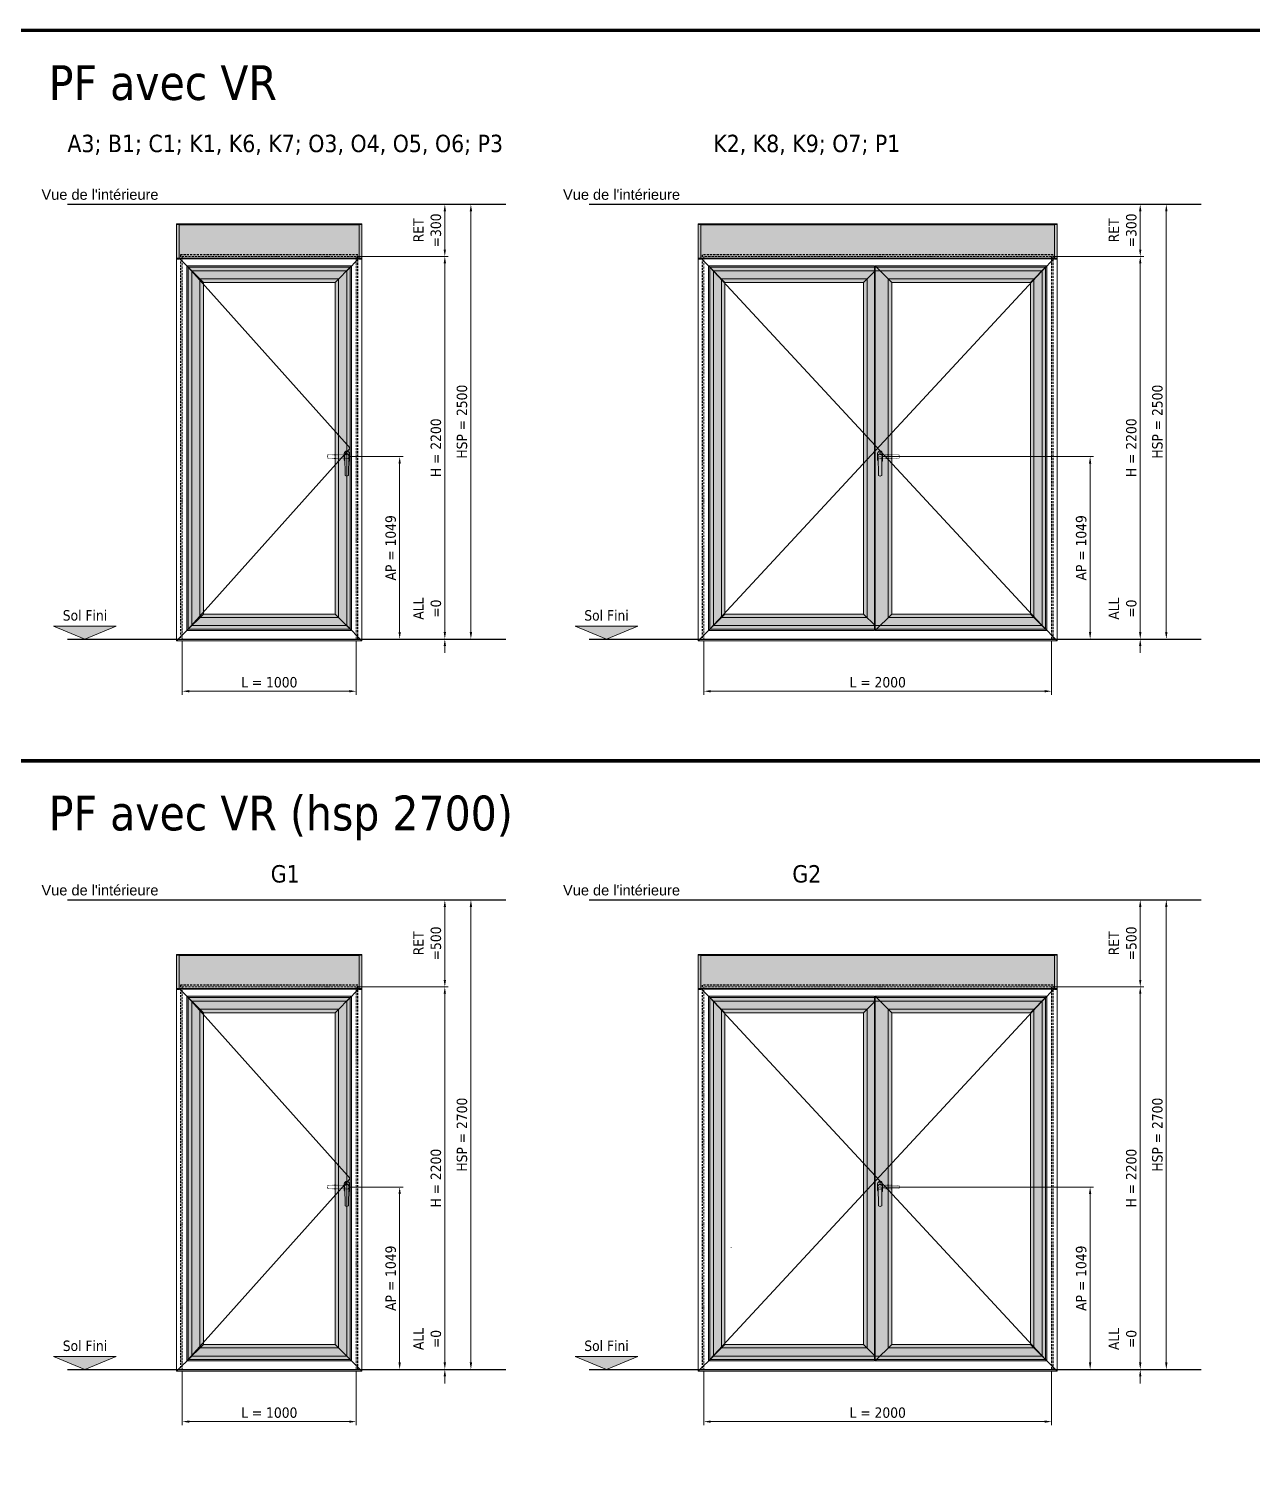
# Model space of a CAD drawing. Header units: millimetres. Extents: x -20000 to 230000, y -17405 to 25402.
# Drawn here: x 6584 to 13623, y 16272 to 24510 of the extents above; entities that cross this region are included whole.
import ezdxf
from ezdxf.enums import TextEntityAlignment as Align

# ---------------------------------------------------------------- set-up
doc = ezdxf.new("R2010")
doc.units = ezdxf.units.MM
doc.header["$PDMODE"] = 35
doc.header["$PDSIZE"] = 0.5
for name, pattern in [('ACAD_ISO07W100', [3, 0, -3]), ('AXES', [50.8, 31.75, -6.35, 6.35, -6.35]), ('CACHE', [9.525, 6.35, -3.175]), ('POINTILLE', [6.35, 0, -6.35])]:
    doc.linetypes.add(name, pattern=pattern)
doc.layers.get('0').update_dxf_attribs({"lineweight": 13})
doc.layers.get('Defpoints').update_dxf_attribs({"true_color": 0xc2a584})
for name, color, linetype, lineweight, plot in [('0 - Invisible', 43, 'Continuous', 0, False), ('Intouchable', 252, 'Continuous', 13, False), ('Non visible', 163, 'Continuous', 25, False)]:
    doc.layers.add(name, color=color, linetype=linetype, lineweight=lineweight, plot=plot)
for name, color, linetype, lineweight in [('1 - Axe', 1, 'AXES', 0), ('1 - BETON', 251, 'Continuous', 25), ('1 - Cotation', 32, 'Continuous', 13), ('1 - Isolant', 132, 'Continuous', 13), ('1 - PVC', 7, 'Continuous', 13), ('1 - Texte', 7, 'Continuous', 13), ('Repère coupe et élévation', 145, 'Continuous', 13), ('Texte', 7, 'Continuous', 13)]:
    doc.layers.add(name, color=color, linetype=linetype, lineweight=lineweight)
doc.layers.add('1 - Cache', color=7, linetype='Continuous', lineweight=0, true_color=0xffffff)
doc.styles.get("Standard").update_dxf_attribs({"font": 'ARIALUNI.TTF'})
doc.styles.add('Texte Poralu', font='tahomabd.ttf')
doc.dimstyles.new('100 - 5000', dxfattribs={"dimtxt": 60, "dimasz": 40, "dimexe": 20, "dimexo": 10, "dimgap": 20, "dimtad": 1, "dimdec": 1, "dimtxsty": 'Texte Poralu', "dimcen": 40, "dimazin": 0, "dimtfac": 1, "dimtdec": 1, "dimtmove": 0, "dimatfit": 3, "dimfxl": 1, "dimarcsym": 0})

# ---------------------------------------------------------------- blocks, each defined once
blk = doc.blocks.new('Règle pour élévation')
at = {"const_width": 20}
blk.add_lwpolyline([(0, 0), (20250, 0)], dxfattribs=at)
at = {"layer": 'Defpoints', "color": 2}
for p in [(6500, 0), (7000, 0), (7500, 0), (8000, 0), (8500, 0), (9000, 0), (9500, 0), (10000, 0), (10500, 0), (11000, 0), (11500, 0), (12000, 0), (12500, 0), (13000, 0)]:
    blk.add_point(p, dxfattribs=at)
blk = doc.blocks.new('*D581')
at = {"layer": '1 - Cotation', "color": 0, "lineweight": -2, "transparency": 16777216}
for p, q in [((3610, 2500), (3600, 2500)), ((3620, 2460), (3620, 40)), ((3610, 0), (3600, 0))]:
    blk.add_line(p, q, dxfattribs=at)
at = {"layer": '1 - Cotation', "color": 0, "transparency": 16777216}
for points in [[(3613.3, 2460), (3626.7, 2460), (3620, 2500)], [(3613.3, 40), (3626.7, 40), (3620, 0)]]:
    blk.add_solid(points, dxfattribs=at)
at = {"layer": 'Defpoints', "color": 0, "transparency": 16777216}
for p in [(3620, 2500), (3620, 0), (3620, 0)]:
    blk.add_point(p, dxfattribs=at)
at = {"layer": '1 - Cotation', "color": 0, "transparency": 16777216, "insert": (3568.8, 1250), "char_height": 60, "attachment_point": 5, "rotation": 90, "style": 'Texte Poralu'}
blk.add_mtext('HSP = 2500', dxfattribs=at)
blk = doc.blocks.new('*D582')
at = {"layer": '1 - Cotation', "color": 0, "lineweight": -2, "transparency": 16777216}
for p, q in [((3470, 40), (3470, 270)), ((3460, 0), (3450, 0)), ((2970, 0), (3490, 0)), ((3470, -40), (3470, -80))]:
    blk.add_line(p, q, dxfattribs=at)
at = {"layer": '1 - Cotation', "color": 0, "transparency": 16777216}
for points in [[(3463.3, 40), (3476.7, 40), (3470, 0)], [(3463.3, -40), (3476.7, -40), (3470, 0)]]:
    blk.add_solid(points, dxfattribs=at)
at = {"layer": 'Defpoints', "color": 0, "transparency": 16777216}
for p in [(2960, 0), (3470, 0), (3470, 0)]:
    blk.add_point(p, dxfattribs=at)
at = {"layer": '1 - Cotation', "color": 0, "transparency": 16777216, "insert": (3368.8, 175), "char_height": 60, "attachment_point": 5, "rotation": 90, "style": 'Texte Poralu'}
blk.add_mtext('ALL\\P=0', dxfattribs=at)
blk = doc.blocks.new('*D583')
at = {"layer": '1 - Cotation', "color": 0, "lineweight": -2, "transparency": 16777216}
for p, q in [((2970, 2200), (3490, 2200)), ((3470, 40), (3470, 2160)), ((2970, 0), (3490, 0))]:
    blk.add_line(p, q, dxfattribs=at)
at = {"layer": '1 - Cotation', "color": 0, "transparency": 16777216}
for points in [[(3463.3, 2160), (3476.7, 2160), (3470, 2200)], [(3463.3, 40), (3476.7, 40), (3470, 0)]]:
    blk.add_solid(points, dxfattribs=at)
at = {"layer": 'Defpoints', "color": 0, "transparency": 16777216}
for p in [(2960, 2200), (3470, 2200), (2960, 0)]:
    blk.add_point(p, dxfattribs=at)
at = {"layer": '1 - Cotation', "color": 0, "transparency": 16777216, "insert": (3418.8, 1100), "char_height": 60, "attachment_point": 5, "rotation": 90, "style": 'Texte Poralu'}
blk.add_mtext('H = 2200', dxfattribs=at)
blk = doc.blocks.new('*D584')
at = {"layer": '1 - Cotation', "color": 0, "lineweight": -2, "transparency": 16777216}
for p, q in [((3460, 2500), (3450, 2500)), ((3470, 2460), (3470, 2240)), ((2980, 2200), (3490, 2200))]:
    blk.add_line(p, q, dxfattribs=at)
at = {"layer": '1 - Cotation', "color": 0, "transparency": 16777216}
for points in [[(3463.3, 2460), (3476.7, 2460), (3470, 2500)], [(3463.3, 2240), (3476.7, 2240), (3470, 2200)]]:
    blk.add_solid(points, dxfattribs=at)
at = {"layer": 'Defpoints', "color": 0, "transparency": 16777216}
for p in [(3470, 2500), (2970, 2200), (3470, 2200)]:
    blk.add_point(p, dxfattribs=at)
at = {"layer": '1 - Cotation', "color": 0, "transparency": 16777216, "insert": (3368.8, 2350), "char_height": 60, "attachment_point": 5, "rotation": 90, "style": 'Texte Poralu'}
blk.add_mtext('RET\\P=300', dxfattribs=at)
blk = doc.blocks.new('*U157')
blk.add_hatch(color=256).paths.add_polyline_path([(0, 0), (180, 75), (-180, 75)])
blk.add_lwpolyline([(0, 0), (180, 75), (-180, 75), (0, 0)])
at = {"layer": 'Texte', "insert": (0, 105), "char_height": 60, "attachment_point": 8, "style": 'Texte Poralu'}
blk.add_mtext('Sol Fini', dxfattribs=at)
blk = doc.blocks.new('*D585')
at = {"layer": '1 - Cotation', "color": 0, "lineweight": -2, "transparency": 16777216}
for p, q in [((960, -10), (960, -320)), ((2960, -10), (2960, -320)), ((2920, -300), (1000, -300))]:
    blk.add_line(p, q, dxfattribs=at)
at = {"layer": '1 - Cotation', "color": 0, "transparency": 16777216}
for points in [[(1000, -293.3), (1000, -306.7), (960, -300)], [(2920, -293.3), (2920, -306.7), (2960, -300)]]:
    blk.add_solid(points, dxfattribs=at)
at = {"layer": 'Defpoints', "color": 0, "transparency": 16777216}
for p in [(960, 0), (2960, 0), (960, -300)]:
    blk.add_point(p, dxfattribs=at)
at = {"layer": '1 - Cotation', "color": 0, "transparency": 16777216, "insert": (1960, -248.8), "char_height": 60, "attachment_point": 5, "style": 'Texte Poralu'}
blk.add_mtext('L = 2000', dxfattribs=at)
blk = doc.blocks.new('Rep_châssis')
at = {"style": 'Texte Poralu'}
blk.add_attdef('REP_CHASSIS', text='', height=100, dxfattribs=at).set_placement((0, 0), align=Align.MIDDLE_CENTER)
blk = doc.blocks.new('*U1117')
at = {"layer": '1 - Cache'}
blk.add_hatch(color=256, dxfattribs=at).paths.add_polyline_path([(-32.5, 2185), (-32.5, 2387), (2032.5, 2387), (2032.5, 2185), (2017.5, 2185), (2017.5, 2187), (-17.5, 2187), (-17.5, 2185)])
at = {"layer": '0 - Invisible'}
blk.add_lwpolyline([(-32.5, 2185), (-32.5, 2387), (2032.5, 2387), (2032.5, 2185), (2017.5, 2185), (2017.5, 2187), (-17.5, 2187), (-17.5, 2185), (-32.5, 2185)], dxfattribs=at)
at = {"layer": '0 - Invisible', "linetype": 'POINTILLE'}
blk.add_lwpolyline([(2000, 2200), (0, 2200), (0, 0), (2000, 0)], close=True, dxfattribs=at)
at = {"layer": '1 - PVC'}
for p, q in [((54.5, 2118), (-17.5, 2190)), ((1945.5, 2118), (2017.5, 2190)), ((54.5, 77), (-32.5, -10)), ((1945.5, 77), (2032.5, -10))]:
    blk.add_line(p, q, dxfattribs=at)
for points in [[(-32.5, 2383), (-32.5, 2387), (2032.5, 2387), (2032.5, 2383)], [(-17.5, 2381), (2017.5, 2381)], [(2017.5, 2187), (-17.5, 2187)]]:
    blk.add_lwpolyline(points, dxfattribs=at)
for points in [[(-32.5, 2383), (-17.5, 2383), (-17.5, 2185), (-32.5, 2185)], [(2032.5, 2383), (2017.5, 2383), (2017.5, 2185), (2032.5, 2185)], [(-32.5, -10), (2032.5, -10), (2032.5, 2190), (-32.5, 2190)], [(34.5, 57), (1965.5, 57), (1965.5, 2138), (34.5, 2138)], [(54.5, 77), (1945.5, 77), (1945.5, 2118), (54.5, 2118)]]:
    blk.add_lwpolyline(points, close=True, dxfattribs=at)
blk = doc.blocks.new('*U1120')
at = {"layer": '1 - Cache'}
h = blk.add_hatch(color=256, dxfattribs=at)
h.dxf.hatch_style = 1
h.paths.add_polyline_path([(-8, 2089), (946.5, 2089), (946.5, -8), (-8, -8)])
h.paths.add_polyline_path([(951.5, -8), (1939, -8), (1939, 2089), (951.5, 2089)])
h.paths.add_polyline_path([(1046.5, 87), (1844, 87), (1844, 1994), (1046.5, 1994)], flags=16)
h.paths.add_polyline_path([(87, 1994), (884.5, 1994), (884.5, 87), (87, 87)], flags=16)
h = blk.add_hatch(color=256, dxfattribs=at)
h.dxf.hatch_style = 1
h.paths.add_polyline_path([(946.5, 0), (951.5, 0), (951.5, 2081), (946.5, 2081)])
at = {"layer": '0 - Invisible', "linetype": 'POINTILLE'}
blk.add_lwpolyline([(0, 0), (1931, 0), (1931, 2081), (0, 2081)], close=True, dxfattribs=at)
at = {"layer": '1 - PVC'}
for p, q in [((-8, 2089), (87, 1994)), ((884.5, 1994), (951.5, 2061)), ((951.5, 2089), (1046.5, 1994)), ((1939, 2089), (1844, 1994)), ((-8, -8), (87, 87)), ((884.5, 87), (951.5, 20)), ((951.5, -8), (1046.5, 87)), ((1939, -8), (1844, 87))]:
    blk.add_line(p, q, dxfattribs=at)
for points in [[(-8, 2089), (946.5, 2089), (946.5, -8), (-8, -8)], [(946.5, 0), (951.5, 0), (951.5, 2081), (946.5, 2081)], [(951.5, -8), (1939, -8), (1939, 2089), (951.5, 2089)], [(67, 2014), (904.5, 2014), (904.5, 67), (67, 67)], [(87, 1994), (884.5, 1994), (884.5, 87), (87, 87)], [(1026.5, 67), (1864, 67), (1864, 2014), (1026.5, 2014)], [(1046.5, 87), (1844, 87), (1844, 1994), (1046.5, 1994)]]:
    blk.add_lwpolyline(points, close=True, dxfattribs=at)
blk = doc.blocks.new('*U1121')
at = {"layer": '0 - Invisible', "linetype": 'POINTILLE'}
blk.add_lwpolyline([(0, 0), (1931, 0), (1931, 2081), (0, 2081)], close=True, dxfattribs=at)
at = {"layer": '1 - Axe', "color": 5, "linetype": 'ByBlock'}
for p, q in [((0, 2081), (1931, 0)), ((1931, 2081), (0, 0))]:
    blk.add_line(p, q, dxfattribs=at)
blk = doc.blocks.new('*U156')
at = {"color": 253, "linetype": 'ACAD_ISO07W100', "lineweight": -2, "ltscale": 0.25}
for p, q in [((27.6, 11), (134.6, 9.6)), ((27.6, -11), (134.6, -9.6))]:
    blk.add_line(p, q, dxfattribs=at)
for centre, radius, start, end in [((134.6, 7.6), 2, 37.55191, 89.22925), ((124.7, 0), 14.4, 322.44809, 37.55191), ((134.6, -7.6), 2, 270.77075, 322.44809)]:
    blk.add_arc(centre, radius, start, end, dxfattribs=at)
blk.add_ellipse((27.6, 0), major_axis=(-16.5, 0), ratio=0.757576, start_param=4.199407, end_param=8.366964, dxfattribs=at)
at = {"layer": '0 - Invisible'}
blk.add_point((27.6, 0), dxfattribs=at)
at = {"layer": '1 - PVC'}
for p, q in [((13.6, 18.5), (13.6, -18.5)), ((16.6, 0), (18.1, -107)), ((27.6, 26.2), (27.6, 25)), ((27.6, 23.3), (27.6, 24.5)), ((38.6, 0), (37.2, -107)), ((41.6, -18.5), (41.6, 18.5))]:
    blk.add_line(p, q, dxfattribs=at)
blk.add_lwpolyline([(26.8, 26.2), (26, 24.7), (26.8, 23.3), (28.5, 23.3), (29.3, 24.7), (28.5, 26.2)], close=True, dxfattribs=at)
for centre, radius, start, end in [((27.6, 18.5), 14, 0, 180), ((27.6, -18.5), 14, 180, 220.60795), ((27.6, -18.5), 14, 319.39205, 0), ((20.1, -106.9), 2, 180.77075, 232.44809), ((27.6, -97.1), 14.4, 232.44809, 307.55191), ((35.2, -106.9), 2, 307.55191, 359.22925)]:
    blk.add_arc(centre, radius, start, end, dxfattribs=at)
blk.add_ellipse((27.6, 0), major_axis=(0, 16.5), ratio=0.757576, start_param=4.199407, end_param=8.366964, dxfattribs=at)
blk = doc.blocks.new('*D1124')
at = {"layer": '1 - Texte', "color": 0, "lineweight": -2, "transparency": 16777216}
for p, q in [((37.6, 1000), (1255.8, 1000)), ((1235.8, 960), (1235.8, -9)), ((1245.8, -49), (1255.8, -49))]:
    blk.add_line(p, q, dxfattribs=at)
at = {"layer": '1 - Texte', "color": 0, "transparency": 16777216}
for points in [[(1229.1, 960), (1242.4, 960), (1235.8, 1000)], [(1229.1, -9), (1242.4, -9), (1235.8, -49)]]:
    blk.add_solid(points, dxfattribs=at)
at = {"layer": 'Defpoints', "color": 0, "transparency": 16777216}
for p in [(27.6, 1000), (1235.8, -49), (1235.8, -49)]:
    blk.add_point(p, dxfattribs=at)
at = {"layer": '1 - Texte', "color": 0, "transparency": 16777216, "insert": (1184.5, 475.5), "char_height": 60, "attachment_point": 5, "rotation": 90, "style": 'Texte Poralu'}
blk.add_mtext('AP = 1049', dxfattribs=at)
blk = doc.blocks.new('*D599')
at = {"layer": '1 - Cotation', "color": 0, "lineweight": -2, "transparency": 16777216}
for p, q in [((2610, 2500), (2600, 2500)), ((2620, 2460), (2620, 40)), ((2610, 0), (2600, 0))]:
    blk.add_line(p, q, dxfattribs=at)
at = {"layer": '1 - Cotation', "color": 0, "transparency": 16777216}
for points in [[(2613.3, 2460), (2626.7, 2460), (2620, 2500)], [(2613.3, 40), (2626.7, 40), (2620, 0)]]:
    blk.add_solid(points, dxfattribs=at)
at = {"layer": 'Defpoints', "color": 0, "transparency": 16777216}
for p in [(2620, 2500), (2620, 0), (2620, 0)]:
    blk.add_point(p, dxfattribs=at)
at = {"layer": '1 - Cotation', "color": 0, "transparency": 16777216, "insert": (2568.8, 1250), "char_height": 60, "attachment_point": 5, "rotation": 90, "style": 'Texte Poralu'}
blk.add_mtext('HSP = 2500', dxfattribs=at)
blk = doc.blocks.new('*D600')
at = {"layer": '1 - Cotation', "color": 0, "lineweight": -2, "transparency": 16777216}
for p, q in [((2470, 40), (2470, 270)), ((2460, 0), (2450, 0)), ((1970, 0), (2490, 0)), ((2470, -40), (2470, -80))]:
    blk.add_line(p, q, dxfattribs=at)
at = {"layer": '1 - Cotation', "color": 0, "transparency": 16777216}
for points in [[(2463.3, 40), (2476.7, 40), (2470, 0)], [(2463.3, -40), (2476.7, -40), (2470, 0)]]:
    blk.add_solid(points, dxfattribs=at)
at = {"layer": 'Defpoints', "color": 0, "transparency": 16777216}
for p in [(1960, 0), (2470, 0), (2470, 0)]:
    blk.add_point(p, dxfattribs=at)
at = {"layer": '1 - Cotation', "color": 0, "transparency": 16777216, "insert": (2368.8, 175), "char_height": 60, "attachment_point": 5, "rotation": 90, "style": 'Texte Poralu'}
blk.add_mtext('ALL\\P=0', dxfattribs=at)
blk = doc.blocks.new('*D601')
at = {"layer": '1 - Cotation', "color": 0, "lineweight": -2, "transparency": 16777216}
for p, q in [((1970, 2200), (2490, 2200)), ((2470, 40), (2470, 2160)), ((1970, 0), (2490, 0))]:
    blk.add_line(p, q, dxfattribs=at)
at = {"layer": '1 - Cotation', "color": 0, "transparency": 16777216}
for points in [[(2463.3, 2160), (2476.7, 2160), (2470, 2200)], [(2463.3, 40), (2476.7, 40), (2470, 0)]]:
    blk.add_solid(points, dxfattribs=at)
at = {"layer": 'Defpoints', "color": 0, "transparency": 16777216}
for p in [(1960, 2200), (2470, 2200), (1960, 0)]:
    blk.add_point(p, dxfattribs=at)
at = {"layer": '1 - Cotation', "color": 0, "transparency": 16777216, "insert": (2418.8, 1100), "char_height": 60, "attachment_point": 5, "rotation": 90, "style": 'Texte Poralu'}
blk.add_mtext('H = 2200', dxfattribs=at)
blk = doc.blocks.new('*D602')
at = {"layer": '1 - Cotation', "color": 0, "lineweight": -2, "transparency": 16777216}
for p, q in [((2460, 2500), (2450, 2500)), ((2470, 2460), (2470, 2240)), ((1980, 2200), (2490, 2200))]:
    blk.add_line(p, q, dxfattribs=at)
at = {"layer": '1 - Cotation', "color": 0, "transparency": 16777216}
for points in [[(2463.3, 2460), (2476.7, 2460), (2470, 2500)], [(2463.3, 2240), (2476.7, 2240), (2470, 2200)]]:
    blk.add_solid(points, dxfattribs=at)
at = {"layer": 'Defpoints', "color": 0, "transparency": 16777216}
for p in [(2470, 2500), (1970, 2200), (2470, 2200)]:
    blk.add_point(p, dxfattribs=at)
at = {"layer": '1 - Cotation', "color": 0, "transparency": 16777216, "insert": (2368.8, 2350), "char_height": 60, "attachment_point": 5, "rotation": 90, "style": 'Texte Poralu'}
blk.add_mtext('RET\\P=300', dxfattribs=at)
blk = doc.blocks.new('*D603')
at = {"layer": '1 - Cotation', "color": 0, "lineweight": -2, "transparency": 16777216}
for p, q in [((960, -10), (960, -320)), ((1960, -10), (1960, -320)), ((1920, -300), (1000, -300))]:
    blk.add_line(p, q, dxfattribs=at)
at = {"layer": '1 - Cotation', "color": 0, "transparency": 16777216}
for points in [[(1000, -293.3), (1000, -306.7), (960, -300)], [(1920, -293.3), (1920, -306.7), (1960, -300)]]:
    blk.add_solid(points, dxfattribs=at)
at = {"layer": 'Defpoints', "color": 0, "transparency": 16777216}
for p in [(960, 0), (1960, 0), (960, -300)]:
    blk.add_point(p, dxfattribs=at)
at = {"layer": '1 - Cotation', "color": 0, "transparency": 16777216, "insert": (1460, -248.8), "char_height": 60, "attachment_point": 5, "style": 'Texte Poralu'}
blk.add_mtext('L = 1000', dxfattribs=at)
blk = doc.blocks.new('*U1079')
at = {"layer": '1 - Cache'}
blk.add_hatch(color=256, dxfattribs=at).paths.add_polyline_path([(-32.5, 2185), (-32.5, 2387), (1032.5, 2387), (1032.5, 2185), (1017.5, 2185), (1017.5, 2187), (-17.5, 2187), (-17.5, 2185)])
at = {"layer": '0 - Invisible'}
blk.add_lwpolyline([(-32.5, 2185), (-32.5, 2387), (1032.5, 2387), (1032.5, 2185), (1017.5, 2185), (1017.5, 2187), (-17.5, 2187), (-17.5, 2185), (-32.5, 2185)], dxfattribs=at)
at = {"layer": '0 - Invisible', "linetype": 'POINTILLE'}
blk.add_lwpolyline([(1000, 2200), (0, 2200), (0, 0), (1000, 0)], close=True, dxfattribs=at)
at = {"layer": '1 - PVC'}
for p, q in [((54.5, 2118), (-17.5, 2190)), ((945.5, 2118), (1017.5, 2190)), ((54.5, 77), (-32.5, -10)), ((945.5, 77), (1032.5, -10))]:
    blk.add_line(p, q, dxfattribs=at)
for points in [[(-32.5, 2383), (-32.5, 2387), (1032.5, 2387), (1032.5, 2383)], [(-17.5, 2381), (1017.5, 2381)], [(1017.5, 2187), (-17.5, 2187)]]:
    blk.add_lwpolyline(points, dxfattribs=at)
for points in [[(-32.5, 2383), (-17.5, 2383), (-17.5, 2185), (-32.5, 2185)], [(1032.5, 2383), (1017.5, 2383), (1017.5, 2185), (1032.5, 2185)], [(-32.5, -10), (1032.5, -10), (1032.5, 2190), (-32.5, 2190)], [(34.5, 57), (965.5, 57), (965.5, 2138), (34.5, 2138)], [(54.5, 77), (945.5, 77), (945.5, 2118), (54.5, 2118)]]:
    blk.add_lwpolyline(points, close=True, dxfattribs=at)
blk = doc.blocks.new('*U1082')
at = {"layer": '1 - Cache'}
h = blk.add_hatch(color=256, dxfattribs=at)
h.paths.add_polyline_path([(-8, -8), (939, -8), (939, 2089), (-8, 2089)])
h.paths.add_polyline_path([(87, 87), (844, 87), (844, 1994), (87, 1994)], flags=16)
at = {"layer": '0 - Invisible', "linetype": 'POINTILLE'}
blk.add_lwpolyline([(0, 0), (931, 0), (931, 2081), (0, 2081)], close=True, dxfattribs=at)
at = {"layer": '1 - PVC'}
for p, q in [((-8, 2089), (87, 1994)), ((844, 1994), (939, 2089)), ((-8, -8), (87, 87)), ((844, 87), (939, -8))]:
    blk.add_line(p, q, dxfattribs=at)
for points in [[(-8, -8), (939, -8), (939, 2089), (-8, 2089)], [(67, 67), (864, 67), (864, 2014), (67, 2014)], [(87, 87), (844, 87), (844, 1994), (87, 1994)]]:
    blk.add_lwpolyline(points, close=True, dxfattribs=at)
blk = doc.blocks.new('*U1083')
at = {"layer": '0 - Invisible', "linetype": 'POINTILLE'}
blk.add_lwpolyline([(0, 0), (931, 0), (931, 2081), (0, 2081)], close=True, dxfattribs=at)
at = {"layer": '1 - Axe', "color": 5, "linetype": 'ByBlock'}
blk.add_lwpolyline([(0, 2081), (931, 1040.5), (0, 0)], dxfattribs=at)
blk = doc.blocks.new('*D617')
at = {"layer": '1 - Texte', "color": 0, "lineweight": -2, "transparency": 16777216}
for p, q in [((-17.6, 1000), (296.6, 1000)), ((276.6, 960), (276.6, -9)), ((286.6, -49), (296.6, -49))]:
    blk.add_line(p, q, dxfattribs=at)
at = {"layer": '1 - Texte', "color": 0, "transparency": 16777216}
for points in [[(270, 960), (283.3, 960), (276.6, 1000)], [(270, -9), (283.3, -9), (276.6, -49)]]:
    blk.add_solid(points, dxfattribs=at)
at = {"layer": 'Defpoints', "color": 0, "transparency": 16777216}
for p in [(-27.6, 1000), (276.6, -49), (276.6, -49)]:
    blk.add_point(p, dxfattribs=at)
at = {"layer": '1 - Texte', "color": 0, "transparency": 16777216, "insert": (225.4, 475.5), "char_height": 60, "attachment_point": 5, "rotation": 90, "style": 'Texte Poralu'}
blk.add_mtext('AP = 1049', dxfattribs=at)
blk = doc.blocks.new('*D1160')
at = {"layer": '1 - Cotation', "color": 0, "lineweight": -2, "transparency": 16777216}
for p, q in [((3610, 2700), (3600, 2700)), ((3620, 2660), (3620, 40)), ((3610, 0), (3600, 0))]:
    blk.add_line(p, q, dxfattribs=at)
at = {"layer": '1 - Cotation', "color": 0, "transparency": 16777216}
for points in [[(3613.3, 2660), (3626.7, 2660), (3620, 2700)], [(3613.3, 40), (3626.7, 40), (3620, 0)]]:
    blk.add_solid(points, dxfattribs=at)
at = {"layer": 'Defpoints', "color": 0, "transparency": 16777216}
for p in [(3620, 2700), (3620, 0), (3620, 0)]:
    blk.add_point(p, dxfattribs=at)
at = {"layer": '1 - Cotation', "color": 0, "transparency": 16777216, "insert": (3568.8, 1350), "char_height": 60, "attachment_point": 5, "rotation": 90, "style": 'Texte Poralu'}
blk.add_mtext('HSP = 2700', dxfattribs=at)
blk = doc.blocks.new('*D1161')
at = {"layer": '1 - Cotation', "color": 0, "lineweight": -2, "transparency": 16777216}
for p, q in [((3470, 40), (3470, 270)), ((3460, 0), (3450, 0)), ((2970, 0), (3490, 0)), ((3470, -40), (3470, -80))]:
    blk.add_line(p, q, dxfattribs=at)
at = {"layer": '1 - Cotation', "color": 0, "transparency": 16777216}
for points in [[(3463.3, 40), (3476.7, 40), (3470, 0)], [(3463.3, -40), (3476.7, -40), (3470, 0)]]:
    blk.add_solid(points, dxfattribs=at)
at = {"layer": 'Defpoints', "color": 0, "transparency": 16777216}
for p in [(2960, 0), (3470, 0), (3470, 0)]:
    blk.add_point(p, dxfattribs=at)
at = {"layer": '1 - Cotation', "color": 0, "transparency": 16777216, "insert": (3368.8, 175), "char_height": 60, "attachment_point": 5, "rotation": 90, "style": 'Texte Poralu'}
blk.add_mtext('ALL\\P=0', dxfattribs=at)
blk = doc.blocks.new('*D1162')
at = {"layer": '1 - Cotation', "color": 0, "lineweight": -2, "transparency": 16777216}
for p, q in [((2970, 2200), (3490, 2200)), ((3470, 40), (3470, 2160)), ((2970, 0), (3490, 0))]:
    blk.add_line(p, q, dxfattribs=at)
at = {"layer": '1 - Cotation', "color": 0, "transparency": 16777216}
for points in [[(3463.3, 2160), (3476.7, 2160), (3470, 2200)], [(3463.3, 40), (3476.7, 40), (3470, 0)]]:
    blk.add_solid(points, dxfattribs=at)
at = {"layer": 'Defpoints', "color": 0, "transparency": 16777216}
for p in [(2960, 2200), (3470, 2200), (2960, 0)]:
    blk.add_point(p, dxfattribs=at)
at = {"layer": '1 - Cotation', "color": 0, "transparency": 16777216, "insert": (3418.8, 1100), "char_height": 60, "attachment_point": 5, "rotation": 90, "style": 'Texte Poralu'}
blk.add_mtext('H = 2200', dxfattribs=at)
blk = doc.blocks.new('*D1163')
at = {"layer": '1 - Cotation', "color": 0, "lineweight": -2, "transparency": 16777216}
for p, q in [((3460, 2700), (3450, 2700)), ((3470, 2660), (3470, 2240)), ((2980, 2200), (3490, 2200))]:
    blk.add_line(p, q, dxfattribs=at)
at = {"layer": '1 - Cotation', "color": 0, "transparency": 16777216}
for points in [[(3463.3, 2660), (3476.7, 2660), (3470, 2700)], [(3463.3, 2240), (3476.7, 2240), (3470, 2200)]]:
    blk.add_solid(points, dxfattribs=at)
at = {"layer": 'Defpoints', "color": 0, "transparency": 16777216}
for p in [(3470, 2700), (2970, 2200), (3470, 2200)]:
    blk.add_point(p, dxfattribs=at)
at = {"layer": '1 - Cotation', "color": 0, "transparency": 16777216, "insert": (3368.8, 2450), "char_height": 60, "attachment_point": 5, "rotation": 90, "style": 'Texte Poralu'}
blk.add_mtext('RET\\P=500', dxfattribs=at)
blk = doc.blocks.new('*D1164')
at = {"layer": '1 - Cotation', "color": 0, "lineweight": -2, "transparency": 16777216}
for p, q in [((960, -10), (960, -320)), ((2960, -10), (2960, -320)), ((2920, -300), (1000, -300))]:
    blk.add_line(p, q, dxfattribs=at)
at = {"layer": '1 - Cotation', "color": 0, "transparency": 16777216}
for points in [[(1000, -293.3), (1000, -306.7), (960, -300)], [(2920, -293.3), (2920, -306.7), (2960, -300)]]:
    blk.add_solid(points, dxfattribs=at)
at = {"layer": 'Defpoints', "color": 0, "transparency": 16777216}
for p in [(960, 0), (2960, 0), (960, -300)]:
    blk.add_point(p, dxfattribs=at)
at = {"layer": '1 - Cotation', "color": 0, "transparency": 16777216, "insert": (1960, -248.8), "char_height": 60, "attachment_point": 5, "style": 'Texte Poralu'}
blk.add_mtext('L = 2000', dxfattribs=at)
blk = doc.blocks.new('*D1126')
at = {"layer": '1 - Cotation', "color": 0, "lineweight": -2, "transparency": 16777216}
for p, q in [((2610, 2700), (2600, 2700)), ((2620, 2660), (2620, 40)), ((2610, 0), (2600, 0))]:
    blk.add_line(p, q, dxfattribs=at)
at = {"layer": '1 - Cotation', "color": 0, "transparency": 16777216}
for points in [[(2613.3, 2660), (2626.7, 2660), (2620, 2700)], [(2613.3, 40), (2626.7, 40), (2620, 0)]]:
    blk.add_solid(points, dxfattribs=at)
at = {"layer": 'Defpoints', "color": 0, "transparency": 16777216}
for p in [(2620, 2700), (2620, 0), (2620, 0)]:
    blk.add_point(p, dxfattribs=at)
at = {"layer": '1 - Cotation', "color": 0, "transparency": 16777216, "insert": (2568.8, 1350), "char_height": 60, "attachment_point": 5, "rotation": 90, "style": 'Texte Poralu'}
blk.add_mtext('HSP = 2700', dxfattribs=at)
blk = doc.blocks.new('*D1127')
at = {"layer": '1 - Cotation', "color": 0, "lineweight": -2, "transparency": 16777216}
for p, q in [((2470, 40), (2470, 270)), ((2460, 0), (2450, 0)), ((1970, 0), (2490, 0)), ((2470, -40), (2470, -80))]:
    blk.add_line(p, q, dxfattribs=at)
at = {"layer": '1 - Cotation', "color": 0, "transparency": 16777216}
for points in [[(2463.3, 40), (2476.7, 40), (2470, 0)], [(2463.3, -40), (2476.7, -40), (2470, 0)]]:
    blk.add_solid(points, dxfattribs=at)
at = {"layer": 'Defpoints', "color": 0, "transparency": 16777216}
for p in [(1960, 0), (2470, 0), (2470, 0)]:
    blk.add_point(p, dxfattribs=at)
at = {"layer": '1 - Cotation', "color": 0, "transparency": 16777216, "insert": (2368.8, 175), "char_height": 60, "attachment_point": 5, "rotation": 90, "style": 'Texte Poralu'}
blk.add_mtext('ALL\\P=0', dxfattribs=at)
blk = doc.blocks.new('*D1128')
at = {"layer": '1 - Cotation', "color": 0, "lineweight": -2, "transparency": 16777216}
for p, q in [((1970, 2200), (2490, 2200)), ((2470, 40), (2470, 2160)), ((1970, 0), (2490, 0))]:
    blk.add_line(p, q, dxfattribs=at)
at = {"layer": '1 - Cotation', "color": 0, "transparency": 16777216}
for points in [[(2463.3, 2160), (2476.7, 2160), (2470, 2200)], [(2463.3, 40), (2476.7, 40), (2470, 0)]]:
    blk.add_solid(points, dxfattribs=at)
at = {"layer": 'Defpoints', "color": 0, "transparency": 16777216}
for p in [(1960, 2200), (2470, 2200), (1960, 0)]:
    blk.add_point(p, dxfattribs=at)
at = {"layer": '1 - Cotation', "color": 0, "transparency": 16777216, "insert": (2418.8, 1100), "char_height": 60, "attachment_point": 5, "rotation": 90, "style": 'Texte Poralu'}
blk.add_mtext('H = 2200', dxfattribs=at)
blk = doc.blocks.new('*D1129')
at = {"layer": '1 - Cotation', "color": 0, "lineweight": -2, "transparency": 16777216}
for p, q in [((2460, 2700), (2450, 2700)), ((2470, 2660), (2470, 2240)), ((1980, 2200), (2490, 2200))]:
    blk.add_line(p, q, dxfattribs=at)
at = {"layer": '1 - Cotation', "color": 0, "transparency": 16777216}
for points in [[(2463.3, 2660), (2476.7, 2660), (2470, 2700)], [(2463.3, 2240), (2476.7, 2240), (2470, 2200)]]:
    blk.add_solid(points, dxfattribs=at)
at = {"layer": 'Defpoints', "color": 0, "transparency": 16777216}
for p in [(2470, 2700), (1970, 2200), (2470, 2200)]:
    blk.add_point(p, dxfattribs=at)
at = {"layer": '1 - Cotation', "color": 0, "transparency": 16777216, "insert": (2368.8, 2450), "char_height": 60, "attachment_point": 5, "rotation": 90, "style": 'Texte Poralu'}
blk.add_mtext('RET\\P=500', dxfattribs=at)
blk = doc.blocks.new('*D1130')
at = {"layer": '1 - Cotation', "color": 0, "lineweight": -2, "transparency": 16777216}
for p, q in [((960, -10), (960, -320)), ((1960, -10), (1960, -320)), ((1920, -300), (1000, -300))]:
    blk.add_line(p, q, dxfattribs=at)
at = {"layer": '1 - Cotation', "color": 0, "transparency": 16777216}
for points in [[(1000, -293.3), (1000, -306.7), (960, -300)], [(1920, -293.3), (1920, -306.7), (1960, -300)]]:
    blk.add_solid(points, dxfattribs=at)
at = {"layer": 'Defpoints', "color": 0, "transparency": 16777216}
for p in [(960, 0), (1960, 0), (960, -300)]:
    blk.add_point(p, dxfattribs=at)
at = {"layer": '1 - Cotation', "color": 0, "transparency": 16777216, "insert": (1460, -248.8), "char_height": 60, "attachment_point": 5, "style": 'Texte Poralu'}
blk.add_mtext('L = 1000', dxfattribs=at)
blk = doc.blocks.new('*U580')
at = {"layer": '1 - BETON'}
for p, q in [((300, 2500), (3820, 2500)), ((300, 0), (3820, 0))]:
    blk.add_line(p, q, dxfattribs=at)
at = {"layer": '1 - BETON', "linetype": 'ByBlock', "ltscale": 2}
blk.add_lwpolyline([(950, 0), (2970, 0), (2970, 2210), (950, 2210)], close=True, dxfattribs=at)
at = {"layer": '1 - Isolant', "linetype": 'ByBlock', "ltscale": 2}
blk.add_lwpolyline([(2960, 0), (2960, 0), (2960, 2200), (960, 2200), (960, 0)], dxfattribs=at)
blk.add_blockref('*U157', (400, 0))
at = {"insert": (150, 2525), "char_height": 60, "attachment_point": 7}
blk.add_mtext("Vue de l'intérieure", dxfattribs=at)
at = {"layer": '1 - Cotation'}
for base, p1, p2, angle, text, picture, middle in [((3470, 2200), (3470, 2500), (2970, 2200), 90, 'RET\\P=<>', '*D584', (3368.75, 2350)), ((3620, 0), (3620, 2500), (3620, 0), 90, 'HSP = <>', '*D581', (3568.77, 1250)), ((3470, 2200), (2960, 0), (2960, 2200), 270, 'H = <>', '*D583', (3418.77, 1100)), ((3470, 0), (2960, 0), (3470, 0), 90, 'ALL\\P=<>', '*D582', (3368.77098724, 174.98992612))]:
    dim = blk.add_linear_dim(base=base, p1=p1, p2=p2, angle=angle, text=text, dimstyle='100 - 5000', dxfattribs=at)
    dim.commit()
    dim.dimension.update_dxf_attribs({"geometry": picture, "text_midpoint": middle})
dim = blk.add_linear_dim(base=(960, -300), p1=(2960, 0), p2=(960, 0), text='L = <>', dimstyle='100 - 5000', dxfattribs=at)
dim.commit()
dim.dimension.update_dxf_attribs({"geometry": '*D585', "text_midpoint": (1960, -248.77)})
blk = doc.blocks.new('*U1123')
blk.add_blockref('*U156', (0, 1000))
at = {"layer": '1 - Texte'}
dim = blk.add_linear_dim(base=(1235.77, -49), p1=(27.64, 1000), p2=(1235.77, -49), angle=90, text='AP = <>', dimstyle='100 - 5000', dxfattribs=at)
dim.commit()
dim.dimension.update_dxf_attribs({"geometry": '*D1124', "text_midpoint": (1184.54, 475.5)})
blk = doc.blocks.new('*U598')
at = {"layer": '1 - BETON'}
for p, q in [((300, 2500), (2820, 2500)), ((300, 0), (2820, 0))]:
    blk.add_line(p, q, dxfattribs=at)
at = {"layer": '1 - BETON', "linetype": 'ByBlock', "ltscale": 2}
blk.add_lwpolyline([(950, 0), (1970, 0), (1970, 2210), (950, 2210)], close=True, dxfattribs=at)
at = {"layer": '1 - Isolant', "linetype": 'ByBlock', "ltscale": 2}
blk.add_lwpolyline([(1960, 0), (1960, 0), (1960, 2200), (960, 2200), (960, 0)], dxfattribs=at)
blk.add_blockref('*U157', (400, 0))
at = {"insert": (150, 2525), "char_height": 60, "attachment_point": 7}
blk.add_mtext("Vue de l'intérieure", dxfattribs=at)
at = {"layer": '1 - Cotation'}
for base, p1, p2, angle, text, picture, middle in [((2470, 2200), (2470, 2500), (1970, 2200), 90, 'RET\\P=<>', '*D602', (2368.75, 2350)), ((2620, 0), (2620, 2500), (2620, 0), 90, 'HSP = <>', '*D599', (2568.77, 1250)), ((2470, 2200), (1960, 0), (1960, 2200), 270, 'H = <>', '*D601', (2418.77, 1100)), ((2470, 0), (1960, 0), (2470, 0), 90, 'ALL\\P=<>', '*D600', (2368.77098724, 174.98992612))]:
    dim = blk.add_linear_dim(base=base, p1=p1, p2=p2, angle=angle, text=text, dimstyle='100 - 5000', dxfattribs=at)
    dim.commit()
    dim.dimension.update_dxf_attribs({"geometry": picture, "text_midpoint": middle})
dim = blk.add_linear_dim(base=(960, -300), p1=(1960, 0), p2=(960, 0), text='L = <>', dimstyle='100 - 5000', dxfattribs=at)
dim.commit()
dim.dimension.update_dxf_attribs({"geometry": '*D603', "text_midpoint": (1460, -248.77)})
blk = doc.blocks.new('*U616')
at = {"xscale": -1}
blk.add_blockref('*U156', (0, 1000), dxfattribs=at)
at = {"layer": '1 - Texte'}
dim = blk.add_linear_dim(base=(276.64, -49), p1=(-27.64, 1000), p2=(276.64, -49), angle=90, text='AP = <>', dimstyle='100 - 5000', dxfattribs=at)
dim.commit()
dim.dimension.update_dxf_attribs({"geometry": '*D617', "text_midpoint": (225.41, 475.5)})
blk = doc.blocks.new('*U1159')
at = {"layer": '1 - BETON'}
for p, q in [((300, 2700), (3820, 2700)), ((300, 0), (3820, 0))]:
    blk.add_line(p, q, dxfattribs=at)
at = {"layer": '1 - BETON', "linetype": 'ByBlock', "ltscale": 2}
blk.add_lwpolyline([(950, 0), (2970, 0), (2970, 2210), (950, 2210)], close=True, dxfattribs=at)
at = {"layer": '1 - Isolant', "linetype": 'ByBlock', "ltscale": 2}
blk.add_lwpolyline([(2960, 0), (2960, 0), (2960, 2200), (960, 2200), (960, 0)], dxfattribs=at)
blk.add_blockref('*U157', (400, 0))
at = {"insert": (150, 2725), "char_height": 60, "attachment_point": 7}
blk.add_mtext("Vue de l'intérieure", dxfattribs=at)
at = {"layer": '1 - Cotation'}
for base, p1, p2, angle, text, picture, middle in [((3470, 2200), (3470, 2700), (2970, 2200), 90, 'RET\\P=<>', '*D1163', (3368.77, 2450)), ((3620, 0), (3620, 2700), (3620, 0), 90, 'HSP = <>', '*D1160', (3568.77, 1350)), ((3470, 2200), (2960, 0), (2960, 2200), 270, 'H = <>', '*D1162', (3418.77, 1100)), ((3470, 0), (2960, 0), (3470, 0), 90, 'ALL\\P=<>', '*D1161', (3368.77098724, 174.98992612))]:
    dim = blk.add_linear_dim(base=base, p1=p1, p2=p2, angle=angle, text=text, dimstyle='100 - 5000', dxfattribs=at)
    dim.commit()
    dim.dimension.update_dxf_attribs({"geometry": picture, "text_midpoint": middle})
dim = blk.add_linear_dim(base=(960, -300), p1=(2960, 0), p2=(960, 0), text='L = <>', dimstyle='100 - 5000', dxfattribs=at)
dim.commit()
dim.dimension.update_dxf_attribs({"geometry": '*D1164', "text_midpoint": (1960, -248.77)})
blk = doc.blocks.new('*U1125')
at = {"layer": '1 - BETON'}
for p, q in [((300, 2700), (2820, 2700)), ((300, 0), (2820, 0))]:
    blk.add_line(p, q, dxfattribs=at)
at = {"layer": '1 - BETON', "linetype": 'ByBlock', "ltscale": 2}
blk.add_lwpolyline([(950, 0), (1970, 0), (1970, 2210), (950, 2210)], close=True, dxfattribs=at)
at = {"layer": '1 - Isolant', "linetype": 'ByBlock', "ltscale": 2}
blk.add_lwpolyline([(1960, 0), (1960, 0), (1960, 2200), (960, 2200), (960, 0)], dxfattribs=at)
blk.add_blockref('*U157', (400, 0))
at = {"insert": (150, 2725), "char_height": 60, "attachment_point": 7}
blk.add_mtext("Vue de l'intérieure", dxfattribs=at)
at = {"layer": '1 - Cotation'}
for base, p1, p2, angle, text, picture, middle in [((2470, 2200), (2470, 2700), (1970, 2200), 90, 'RET\\P=<>', '*D1129', (2368.77, 2450)), ((2620, 0), (2620, 2700), (2620, 0), 90, 'HSP = <>', '*D1126', (2568.77, 1350)), ((2470, 2200), (1960, 0), (1960, 2200), 270, 'H = <>', '*D1128', (2418.77, 1100)), ((2470, 0), (1960, 0), (2470, 0), 90, 'ALL\\P=<>', '*D1127', (2368.77098724, 174.98992612))]:
    dim = blk.add_linear_dim(base=base, p1=p1, p2=p2, angle=angle, text=text, dimstyle='100 - 5000', dxfattribs=at)
    dim.commit()
    dim.dimension.update_dxf_attribs({"geometry": picture, "text_midpoint": middle})
dim = blk.add_linear_dim(base=(960, -300), p1=(1960, 0), p2=(960, 0), text='L = <>', dimstyle='100 - 5000', dxfattribs=at)
dim.commit()
dim.dimension.update_dxf_attribs({"geometry": '*D1130', "text_midpoint": (1460, -248.77)})

msp = doc.modelspace()

# ---------------------------------------------------------------- linework, layer by layer
at = {"layer": 'Intouchable'}
msp.add_point((10625, 17500), dxfattribs=at)
at = {"layer": 'Non visible'}
msp.add_lwpolyline([(500, 24500), (20750, 24500), (20750, 11550), (11000, 11550), (11000, 10500), (500, 10500)], close=True, dxfattribs=at)

# ---------------------------------------------------------------- block references
for name, p in [('Règle pour élévation', (500, 24500)), ('*U1079', (7468.13, 21000)), ('*U1117', (10468.13, 21000)), ('*U1082', (7502.63, 21057)), ('*U1083', (7502.63, 21057)), ('*U1120', (10502.63, 21057)), ('*U1121', (10502.63, 21057)), ('*U616', (8441.63, 21049)), ('*U1123', (11454.13, 21049)), ('Règle pour élévation', (500, 20300)), ('*U1079', (7468.13, 16800)), ('*U1117', (10468.13, 16800)), ('*U1082', (7502.63, 16857)), ('*U1083', (7502.63, 16857)), ('*U1120', (10502.63, 16857)), ('*U1121', (10502.63, 16857)), ('*U616', (8441.63, 16849)), ('*U1123', (11454.13, 16849))]:
    msp.add_blockref(name, p)
at = {"linetype": 'CACHE'}
for name, p in [('*U598', (6508.13, 21000)), ('*U580', (9508.13, 21000)), ('*U1125', (6508.13, 16800)), ('*U1159', (9508.13, 16800))]:
    msp.add_blockref(name, p, dxfattribs=at)
at = {"layer": 'Repère coupe et élévation'}
for p, values in [((8060, 23850), {'REP_CHASSIS': 'A3; B1; C1; K1, K6, K7; O3, O4, O5, O6; P3'}), ((11060, 23850), {'REP_CHASSIS': 'K2, K8, K9; O7; P1'}), ((8060, 19650), {'REP_CHASSIS': 'G1'}), ((11060, 19650), {'REP_CHASSIS': 'G2'})]:
    msp.add_blockref('Rep_châssis', p, dxfattribs=at).add_auto_attribs(values)

# ---------------------------------------------------------------- texts
at = {"layer": 'Texte', "char_height": 200, "attachment_point": 1, "style": 'Texte Poralu'}
for s, insert in [('PF avec VR', (6700, 24300)), ('PF avec VR (hsp 2700)', (6700, 20100))]:
    msp.add_mtext_dynamic_manual_height_columns(s, width=5059.0673, gutter_width=300, heights=[0], dxfattribs=dict(at, insert=insert))

doc.saveas('drawing.dxf')
